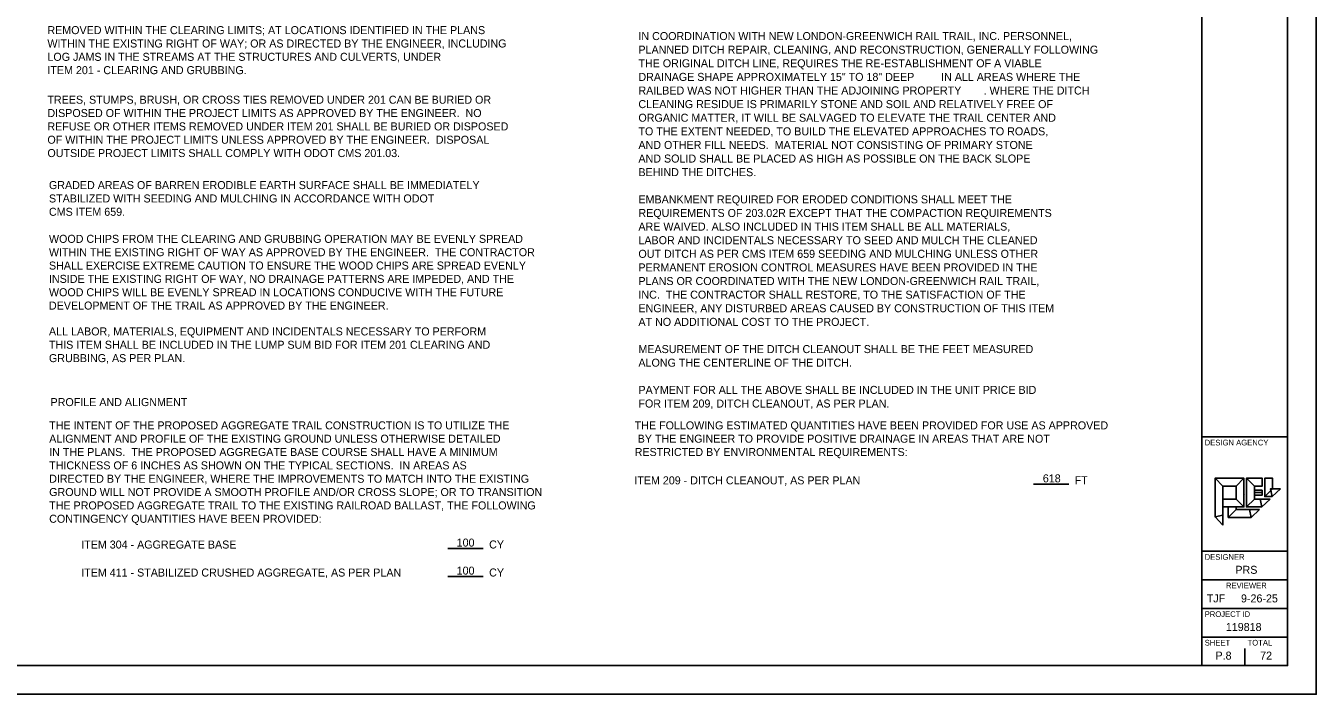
# Model space of a CAD drawing. Extents: x -61 to -14, y -133 to 32.
# Drawn here: x -45.88 to -23.31, y 9.04 to 20.73 of the extents above; entities that cross this region are included whole.
import ezdxf

# ---------------------------------------------------------------- set-up
doc = ezdxf.new("R2010")
doc.units = 0
for name, color, linetype in [('Default', 7, 'Continuous'), ('SH_Border', 7, 'Continuous'), ('SH_Cut_Line', 7, 'Continuous'), ('SH_Data', 7, 'Continuous'), ('SH_Text', 7, 'Continuous')]:
    doc.layers.add(name, color=color, linetype=linetype)

msp = doc.modelspace()

# ---------------------------------------------------------------- linework, layer by layer
at = {"layer": 'Default'}
msp.add_line((-24.395, 12.565), (-24.258, 12.565), dxfattribs=at)
for points in [[(-25.081, 12.139), (-25.081, 12.816), (-24.944, 12.679), (-24.944, 12.168)], [(-25.081, 12.816), (-24.578, 12.816), (-24.715, 12.679), (-24.944, 12.679)], [(-24.578, 12.816), (-24.578, 12.314), (-24.715, 12.451), (-24.715, 12.679)], [(-24.533, 12.314), (-24.533, 12.816), (-24.395, 12.679), (-24.395, 12.451)], [(-24.533, 12.816), (-24.258, 12.816), (-24.258, 12.679), (-24.395, 12.679)], [(-24.213, 12.496), (-24.213, 12.816), (-24.075, 12.816), (-24.075, 12.634)], [(-24.578, 12.314), (-24.944, 12.314), (-24.944, 12.451), (-24.715, 12.451)], [(-24.267, 12.314), (-24.533, 12.314), (-24.395, 12.451), (-24.295, 12.451)], [(-24.258, 12.606), (-24.258, 12.523), (-24.394, 12.523), (-24.394, 12.606)], [(-24.121, 12.451), (-24.267, 12.314), (-24.295, 12.451)], [(-24.084, 12.496), (-24.213, 12.496), (-24.075, 12.634), (-24.112, 12.634)], [(-23.938, 12.634), (-24.084, 12.496), (-24.112, 12.634)], [(-24.853, 12.131), (-24.853, 12.314), (-24.715, 12.314), (-24.715, 12.268)], [(-24.45, 12.131), (-24.853, 12.131), (-24.715, 12.268), (-24.478, 12.268)], [(-24.304, 12.268), (-24.45, 12.131), (-24.478, 12.268)], [(-24.944, 11.994), (-25.081, 12.139), (-24.944, 12.168)]]:
    msp.add_lwpolyline(points, close=True, dxfattribs=at)
at = {"layer": 'SH_Border'}
for p, q in [((-25.314, 9.54), (-25.314, 30.54)), ((-25.314, 13.54), (-23.814, 13.54)), ((-25.314, 11.54), (-23.814, 11.54)), ((-25.314, 11.04), (-23.814, 11.04)), ((-25.314, 10.54), (-23.814, 10.54)), ((-25.314, 10.04), (-23.814, 10.04))]:
    msp.add_line(p, q, dxfattribs=at)
msp.add_lwpolyline([(-55.814, 30.54), (-23.814, 30.54), (-23.814, 9.54), (-55.814, 9.54)], close=True, dxfattribs=at)
at = {"layer": 'SH_Cut_Line'}
msp.add_lwpolyline([(-57.314, 9.04), (-23.314, 9.04), (-23.314, 31.04), (-57.314, 31.04)], close=True, dxfattribs=at)
at = {"layer": 'SH_Data'}
for p, q in [((-24.564, 12.54), (-24.564, 12.54)), ((-24.939, 9.715), (-24.939, 9.715)), ((-24.564, 9.54), (-24.564, 9.84))]:
    msp.add_line(p, q, dxfattribs=at)
at = {"layer": 'SH_Text'}
for p, q in [((-28.257, 12.711), (-27.642, 12.711)), ((-38.499, 11.588), (-37.883, 11.588)), ((-38.499, 11.098), (-37.883, 11.098))]:
    msp.add_line(p, q, dxfattribs=at)

# ---------------------------------------------------------------- texts
at = {"layer": 'SH_Data'}
for s, height, p in [('DESIGN AGENCY', 0.1, (-25.264, 13.39)), ('DESIGNER', 0.1, (-25.264, 11.39)), ('PRS', 0.14, (-24.727, 11.145)), ('REVIEWER', 0.1, (-24.892, 10.89)), ('TJF', 0.14, (-25.228, 10.645)), ('9-26-25', 0.14, (-24.629, 10.645)), ('PROJECT ID', 0.1, (-25.264, 10.39)), ('119818', 0.14, (-24.894, 10.145)), ('SHEET', 0.1, (-25.264, 9.89)), ('TOTAL', 0.1, (-24.514, 9.89)), ('P.8', 0.14, (-25.075, 9.645)), ('72', 0.14, (-24.294, 9.645))]:
    msp.add_text(s, height=height, dxfattribs=at).set_placement(p)
at = {"layer": 'SH_Text'}
for s, p in [('REMOVED WITHIN THE CLEARING LIMITS; AT LOCATIONS IDENTIFIED IN THE PLANS', (-45.505, 20.583)), ('WITHIN THE EXISTING RIGHT OF WAY; OR AS DIRECTED BY THE ENGINEER, INCLUDING', (-45.505, 20.349)), ('LOG JAMS IN THE STREAMS AT THE STRUCTURES AND CULVERTS, UNDER ', (-45.505, 20.116)), ('ITEM 201 - CLEARING AND GRUBBING.', (-45.505, 19.883)), ('TREES, STUMPS, BRUSH, OR CROSS TIES REMOVED UNDER 201 CAN BE BURIED OR', (-45.505, 19.366)), ('DISPOSED OF WITHIN THE PROJECT LIMITS AS APPROVED BY THE ENGINEER.  NO', (-45.505, 19.133)), ('REFUSE OR OTHER ITEMS REMOVED UNDER ITEM 201 SHALL BE BURIED OR DISPOSED', (-45.505, 18.899)), ('OF WITHIN THE PROJECT LIMITS UNLESS APPROVED BY THE ENGINEER.  DISPOSAL', (-45.505, 18.666)), ('OUTSIDE PROJECT LIMITS SHALL COMPLY WITH ODOT CMS 201.03.', (-45.505, 18.433)), ('GRADED AREAS OF BARREN ERODIBLE EARTH SURFACE SHALL BE IMMEDIATELY', (-45.478, 17.873)), ('STABILIZED WITH SEEDING AND MULCHING IN ACCORDANCE WITH ODOT', (-45.478, 17.639)), ('CMS ITEM 659.', (-45.478, 17.406)), ('WOOD CHIPS FROM THE CLEARING AND GRUBBING OPERATION MAY BE EVENLY SPREAD', (-45.478, 16.933)), ('WITHIN THE EXISTING RIGHT OF WAY AS APPROVED BY THE ENGINEER.  THE CONTRACTOR', (-45.478, 16.699)), ('SHALL EXERCISE EXTREME CAUTION TO ENSURE THE WOOD CHIPS ARE SPREAD EVENLY', (-45.478, 16.466)), ('INSIDE THE EXISTING RIGHT OF WAY, NO DRAINAGE PATTERNS ARE IMPEDED, AND THE', (-45.478, 16.233)), ('WOOD CHIPS WILL BE EVENLY SPREAD IN LOCATIONS CONDUCIVE WITH THE FUTURE', (-45.478, 15.999)), ('DEVELOPMENT OF THE TRAIL AS APPROVED BY THE ENGINEER.', (-45.478, 15.766)), ('ALL LABOR, MATERIALS, EQUIPMENT AND INCIDENTALS NECESSARY TO PERFORM', (-45.478, 15.314)), ('THIS ITEM SHALL BE INCLUDED IN THE LUMP SUM BID FOR ITEM 201 CLEARING AND', (-45.478, 15.081)), ('GRUBBING, AS PER PLAN.', (-45.478, 14.847)), ('PROFILE AND ALIGNMENT', (-45.45, 14.078)), ('THE INTENT OF THE PROPOSED AGGREGATE TRAIL CONSTRUCTION IS TO UTILIZE THE', (-45.474, 13.671)), ('THE FOLLOWING ESTIMATED QUANTITIES HAVE BEEN PROVIDED FOR USE AS APPROVED', (-35.233, 13.671)), ('ALIGNMENT AND PROFILE OF THE EXISTING GROUND UNLESS OTHERWISE DETAILED', (-45.474, 13.438)), (' BY THE ENGINEER TO PROVIDE POSITIVE DRAINAGE IN AREAS THAT ARE NOT ', (-35.233, 13.438)), ('IN THE PLANS.  THE PROPOSED AGGREGATE BASE COURSE SHALL HAVE A MINIMUM', (-45.474, 13.205)), ('RESTRICTED BY ENVIRONMENTAL REQUIREMENTS:', (-35.233, 13.205)), ('THICKNESS OF 6 INCHES AS SHOWN ON THE TYPICAL SECTIONS.  IN AREAS AS', (-45.474, 12.971)), ('DIRECTED BY THE ENGINEER, WHERE THE IMPROVEMENTS TO MATCH INTO THE EXISTING', (-45.474, 12.738)), ('GROUND WILL NOT PROVIDE A SMOOTH PROFILE AND/OR CROSS SLOPE; OR TO TRANSITION', (-45.474, 12.505)), ('THE PROPOSED AGGREGATE TRAIL TO THE EXISTING RAILROAD BALLAST, THE FOLLOWING', (-45.474, 12.271)), ('CONTINGENCY QUANTITIES HAVE BEEN PROVIDED:', (-45.474, 12.038))]:
    msp.add_text(s, height=0.14, rotation=360, dxfattribs=at).set_placement(p)
for s, p in [('IN COORDINATION WITH NEW LONDON-GREENWICH RAIL TRAIL, INC. PERSONNEL,', (-35.168, 20.479)), ('PLANNED DITCH REPAIR, CLEANING, AND RECONSTRUCTION, GENERALLY FOLLOWING', (-35.168, 20.241)), ('THE ORIGINAL DITCH LINE, REQUIRES THE RE-ESTABLISHMENT OF A VIABLE ', (-35.168, 20.003)), ('DRAINAGE SHAPE APPROXIMATELY 15" TO 18" DEEP ', (-35.168, 19.765)), ('IN ALL AREAS WHERE THE ', (-29.874, 19.765)), ('RAILBED WAS NOT HIGHER THAN THE ADJOINING PROPERTY', (-35.168, 19.527)), ('. WHERE THE DITCH ', (-29.131, 19.527)), ('CLEANING RESIDUE IS PRIMARILY STONE AND SOIL AND RELATIVELY FREE OF ', (-35.168, 19.289)), ('ORGANIC MATTER, IT WILL BE SALVAGED TO ELEVATE THE TRAIL CENTER AND', (-35.168, 19.051)), ('TO THE EXTENT NEEDED, TO BUILD THE ELEVATED APPROACHES TO ROADS, ', (-35.168, 18.813)), ('AND OTHER FILL NEEDS.  MATERIAL NOT CONSISTING OF PRIMARY STONE', (-35.168, 18.575)), ('AND SOLID SHALL BE PLACED AS HIGH AS POSSIBLE ON THE BACK SLOPE', (-35.168, 18.337)), ('BEHIND THE DITCHES.', (-35.168, 18.099)), ('EMBANKMENT REQUIRED FOR ERODED CONDITIONS SHALL MEET THE ', (-35.168, 17.623)), ('REQUIREMENTS OF 203.02R EXCEPT THAT THE COMPACTION REQUIREMENTS', (-35.168, 17.385)), ('ARE WAIVED. ALSO INCLUDED IN THIS ITEM SHALL BE ALL MATERIALS,', (-35.168, 17.147)), ('LABOR AND INCIDENTALS NECESSARY TO SEED AND MULCH THE CLEANED ', (-35.168, 16.909)), ('OUT DITCH AS PER CMS ITEM 659 SEEDING AND MULCHING UNLESS OTHER', (-35.168, 16.671)), ('PERMANENT EROSION CONTROL MEASURES HAVE BEEN PROVIDED IN THE', (-35.168, 16.433)), ('PLANS OR COORDINATED WITH THE NEW LONDON-GREENWICH RAIL TRAIL,', (-35.168, 16.195)), ('INC.  THE CONTRACTOR SHALL RESTORE, TO THE SATISFACTION OF THE', (-35.168, 15.957)), ('ENGINEER, ANY DISTURBED AREAS CAUSED BY CONSTRUCTION OF THIS ITEM', (-35.168, 15.719)), ('AT NO ADDITIONAL COST TO THE PROJECT.', (-35.168, 15.481)), ('MEASUREMENT OF THE DITCH CLEANOUT SHALL BE THE FEET MEASURED', (-35.168, 15.005)), ('ALONG THE CENTERLINE OF THE DITCH.', (-35.168, 14.767)), ('PAYMENT FOR ALL THE ABOVE SHALL BE INCLUDED IN THE UNIT PRICE BID ', (-35.168, 14.291)), ('FOR ITEM 209, DITCH CLEANOUT, AS PER PLAN. ', (-35.168, 14.053)), ('618', (-28.095, 12.744)), ('ITEM 209 - DITCH CLEANOUT, AS PER PLAN', (-35.24, 12.709)), ('FT', (-27.538, 12.711)), ('100', (-38.347, 11.621)), ('ITEM 304 - AGGREGATE BASE', (-44.914, 11.587)), ('CY', (-37.779, 11.588)), ('ITEM 411 - STABILIZED CRUSHED AGGREGATE, AS PER PLAN', (-44.914, 11.097)), ('100', (-38.347, 11.131)), ('CY', (-37.779, 11.098))]:
    msp.add_text(s, height=0.14, dxfattribs=at).set_placement(p)

doc.saveas('drawing.dxf')
